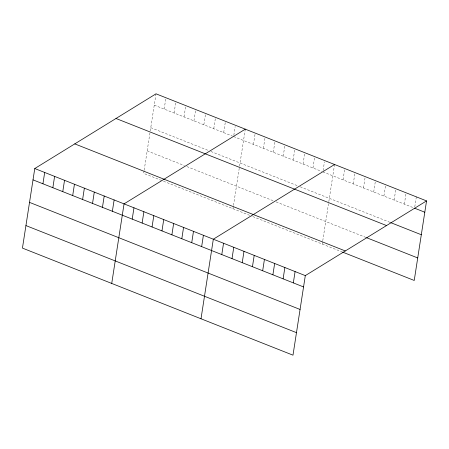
<?xml version="1.0" encoding="UTF-8"?>
<svg xmlns="http://www.w3.org/2000/svg" width="449" height="449" viewBox="0 0 449 449"><rect width="100%" height="100%" fill="white"/><g stroke="black" fill="none" stroke-linecap="round" stroke-linejoin="round"><path stroke-width="0.34" stroke-dasharray="2.25 1.68" d="M144.101 170.738L143.691 173.387L162.291 180.745M144.202 170.076L150.168 131.535M150.269 130.889L156.011 93.824M164.177 109.073L165.928 97.747M174.094 112.996L175.851 101.676M184.017 116.925L185.768 105.599M193.934 120.854L195.685 109.528M203.857 124.777L205.608 113.451M213.775 128.706L215.526 117.38M223.692 132.629L225.449 121.303M233.822 135.222L235.164 126.562M232.969 208.723L233.379 206.074M233.486 205.412L239.452 166.871M239.547 166.225L245.289 129.16M253.455 144.41L255.206 133.084M263.372 148.333L265.129 137.012M273.295 152.262L275.046 140.935M283.212 156.185L284.969 144.864M293.135 160.113L294.886 148.787M303.053 164.042L304.804 152.716M312.975 167.965L314.727 156.639M323.1 170.558L324.442 161.898M322.247 244.06L322.657 241.41M322.764 240.748L328.73 202.202M328.825 201.562L334.567 164.491M343.036 179.864L344.787 168.538M353.256 183.91L355.007 172.584M363.477 187.951L365.228 176.631M373.697 191.998L375.448 180.672M383.917 196.045L385.669 184.719M394.138 200.091L395.889 188.765M404.358 204.132L406.109 192.812M414.781 206.849L416.33 196.853M154.254 105.145L232.374 136.064M233.615 136.558L321.652 171.4M322.893 171.894L413.939 207.926M150.769 127.668L208.426 150.488M210.907 151.47L297.709 185.824M300.185 186.806L390.013 222.356M147.177 150.87L184.376 165.591M186.857 166.573L273.654 200.928M276.135 201.91L365.98 237.465M163.531 181.239L251.569 216.081M252.809 216.575L342.048 251.895"/><path stroke-width="0.67" d="M34.769 168.538L22.45 248.101L292.989 355.176L305.309 275.613L426.55 200.899L156.011 93.824L34.769 168.538L305.309 275.613M42.936 183.787L44.687 172.461M52.853 187.716L54.604 176.39M62.776 191.639L64.527 180.313M72.693 195.568L74.444 184.242M82.616 199.491L84.367 188.165M92.533 203.419L94.284 192.093M102.451 207.343L104.207 196.022M112.373 211.271L114.125 199.945M111.728 283.437L124.047 203.874L245.289 129.16M132.214 219.123L133.965 207.797M142.131 223.046L143.888 211.726M152.054 226.975L153.805 215.649M161.971 230.904L163.728 219.578M171.894 234.827L173.645 223.501M181.811 238.756L183.562 227.43M191.734 242.679L193.485 231.353M201.652 246.608L203.403 235.282M201.006 318.773L213.326 239.21L334.567 164.491M221.789 254.577L223.546 243.251M232.01 258.624L233.766 247.298M242.23 262.665L243.987 251.345M252.45 266.712L254.207 255.386M262.676 270.758L264.427 259.432M272.897 274.805L274.648 263.479M283.117 278.846L284.868 267.525M293.337 282.892L295.088 271.566M426.55 200.899L414.231 280.462L342.688 252.147M414.579 208.179L424.799 212.225M390.647 222.609L421.314 234.743M115.999 118.48L386.538 225.555M366.614 237.717L417.722 257.945M74.775 143.882L345.32 250.957M33.013 179.864L303.558 286.939M29.527 202.381L300.067 309.456M25.935 225.583L296.475 332.658"/></g></svg>
